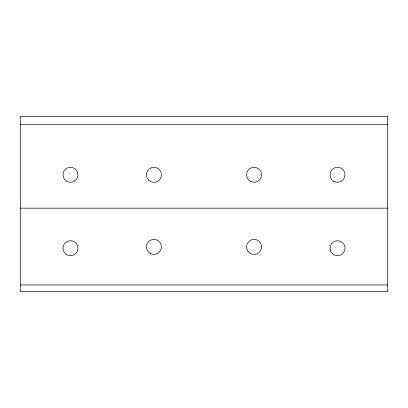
<?xml version="1.0" encoding="UTF-8"?>
<svg xmlns="http://www.w3.org/2000/svg" width="408" height="408" viewBox="0 0 408 408"><rect width="100%" height="100%" fill="white"/><g stroke="black" fill="none" stroke-linecap="round" stroke-linejoin="round"><path stroke-width="0.61" d="M20.4 124.721L387.6 124.721M20.4 208.172L387.6 208.172M20.4 284.952L387.6 284.952M387.6 116.372L20.4 116.372L20.4 291.628L387.6 291.628L387.6 116.372M150.169 253.399A7.512 7.512 0 0 0 161.441 246.896A7.512 7.512 0 0 0 150.169 240.389A7.512 7.512 0 0 0 150.169 253.399M249.431 252.802A7.512 7.512 0 0 0 261.508 247.962A7.512 7.512 0 0 0 251.277 239.924A7.512 7.512 0 0 0 249.431 252.802M250.262 181.264A7.512 7.512 0 0 0 261.584 174.854A7.512 7.512 0 0 0 250.369 168.254A7.512 7.512 0 0 0 250.262 181.264M148.614 180.101A7.512 7.512 0 0 0 161.18 176.735A7.512 7.512 0 0 0 151.985 167.535A7.512 7.512 0 0 0 148.614 180.101M66.086 180.887A7.512 7.512 0 0 0 77.943 175.542A7.512 7.512 0 0 0 67.386 167.943A7.512 7.512 0 0 0 66.086 180.887M66.142 254.368A7.512 7.512 0 0 0 77.954 248.916A7.512 7.512 0 0 0 67.325 241.409A7.512 7.512 0 0 0 66.142 254.368M333.657 181.229A7.512 7.512 0 0 0 345.035 174.925A7.512 7.512 0 0 0 333.887 168.218A7.512 7.512 0 0 0 333.657 181.229M332.27 253.597A7.512 7.512 0 0 0 344.801 250.099A7.512 7.512 0 0 0 335.509 240.995A7.512 7.512 0 0 0 332.27 253.597"/></g></svg>
